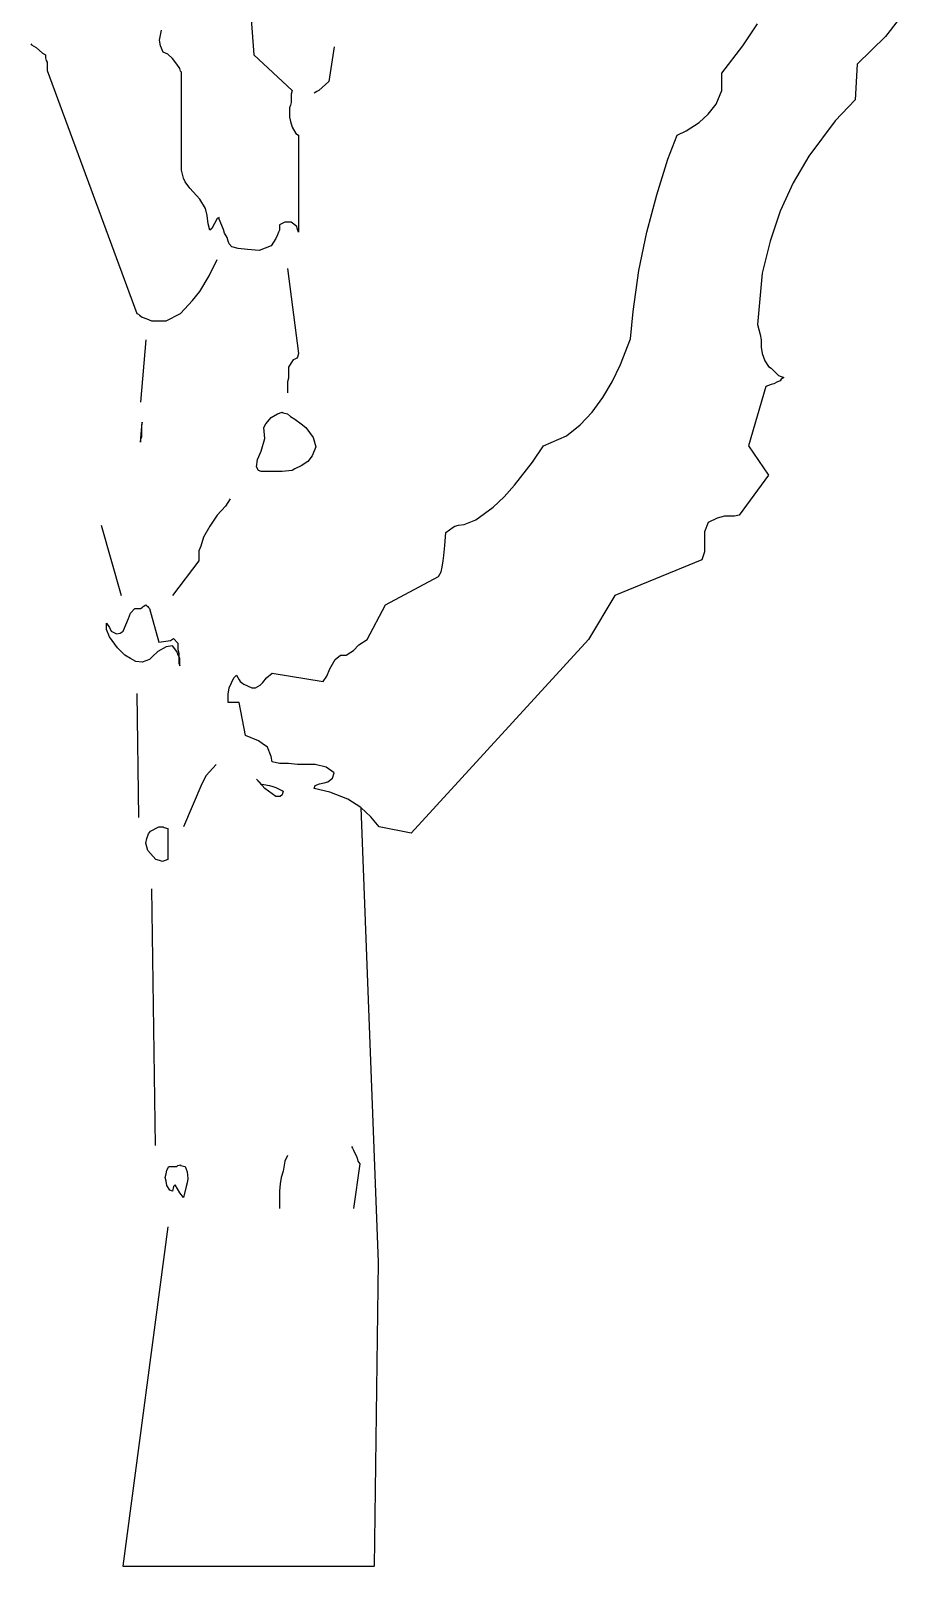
# Model space of a CAD drawing. Header units: metres. Extents: x -5.8 to 5, y 0 to 11.2.
# Drawn here: x -0.591 to 0.902, y 0 to 2.644 of the extents above; entities that cross this region are included whole.
import ezdxf

# ---------------------------------------------------------------- set-up
doc = ezdxf.new("R2010")
doc.units = ezdxf.units.M
doc.header["$LTSCALE"] = 0.2

msp = doc.modelspace()

# ---------------------------------------------------------------- linework, layer by layer
at = {"ltscale": 0.1}
msp.add_line((-0.4322, 0), (0, 0), dxfattribs=at)
at = {"flags": 128}
for points in [[(-0.2119, 2.6637), (-0.2071, 2.6024), (-0.1411, 2.541), (-0.1427, 2.5347), (-0.1427, 2.5206), (-0.1442, 2.5159), (-0.1458, 2.5111), (-0.1458, 2.4954), (-0.1442, 2.4876), (-0.1411, 2.4781), (-0.1348, 2.4671), (-0.1301, 2.464), (-0.1301, 2.2973), (-0.1317, 2.302), (-0.1332, 2.3067), (-0.1427, 2.3146), (-0.1537, 2.3146), (-0.1631, 2.3098), (-0.1631, 2.3004), (-0.1647, 2.2973), (-0.1663, 2.2925), (-0.1694, 2.2863), (-0.1773, 2.2737), (-0.1977, 2.2658), (-0.2182, 2.2674), (-0.2339, 2.269), (-0.2449, 2.2721), (-0.2496, 2.2768), (-0.2512, 2.2815), (-0.2528, 2.2878), (-0.2575, 2.2957), (-0.259, 2.302), (-0.2669, 2.3193), (-0.2669, 2.3224), (-0.2701, 2.3209), (-0.2795, 2.3036), (-0.2826, 2.3004), (-0.2858, 2.3114), (-0.2874, 2.3256), (-0.2905, 2.3382), (-0.2999, 2.3539), (-0.3172, 2.3728), (-0.3251, 2.3838), (-0.3282, 2.3901), (-0.3314, 2.4042), (-0.3314, 2.5725), (-0.333, 2.5741), (-0.3345, 2.5788), (-0.3393, 2.5866), (-0.3471, 2.5961), (-0.355, 2.6039), (-0.3628, 2.6071), (-0.3676, 2.6181), (-0.3691, 2.6275), (-0.366, 2.6448)], [(0.9016, 2.6621), (0.8796, 2.6338), (0.8308, 2.5866), (0.8277, 2.5253), (0.7931, 2.4891), (0.7475, 2.4278), (0.7207, 2.3822), (0.6987, 2.3334), (0.6814, 2.2815), (0.6673, 2.2265), (0.6594, 2.1384), (0.6641, 2.1211), (0.6657, 2.1117), (0.6657, 2.0991), (0.6673, 2.0881), (0.672, 2.0755), (0.6783, 2.0661), (0.683, 2.0629), (0.6956, 2.0503), (0.705, 2.0472), (0.7003, 2.0441), (0.6987, 2.0409), (0.694, 2.0393), (0.6877, 2.0362), (0.683, 2.0346), (0.6736, 2.0315), (0.6437, 1.9292), (0.6783, 1.8789), (0.628, 1.8097), (0.6201, 1.8082), (0.6028, 1.8082), (0.5965, 1.8066), (0.5902, 1.805), (0.5745, 1.7971), (0.5682, 1.7814), (0.5682, 1.7468), (0.5635, 1.7327), (0.4141, 1.6713), (0.3685, 1.5958), (0.0634, 1.2624), (0.0083, 1.2734), (-0.0058, 1.2907), (-0.0231, 1.3065), (-0.0452, 1.3206), (-0.0766, 1.3332), (-0.1033, 1.3395), (-0.1018, 1.3442), (-0.0939, 1.3474), (-0.086, 1.3489), (-0.0798, 1.3505), (-0.0719, 1.3568), (-0.0687, 1.3662), (-0.0829, 1.3757), (-0.1018, 1.3804), (-0.1317, 1.3804), (-0.1474, 1.382), (-0.1631, 1.382), (-0.1757, 1.3851), (-0.1773, 1.3945), (-0.1836, 1.4103), (-0.193, 1.4165), (-0.1993, 1.4213), (-0.2213, 1.4307), (-0.2323, 1.4873), (-0.2512, 1.4873), (-0.2512, 1.5015), (-0.2496, 1.5125), (-0.2417, 1.5298), (-0.237, 1.5345), (-0.2323, 1.5266), (-0.2307, 1.5235), (-0.226, 1.5203), (-0.2244, 1.5188), (-0.2103, 1.5125), (-0.204, 1.5125), (-0.1961, 1.5172), (-0.1914, 1.5219), (-0.1851, 1.5298), (-0.1757, 1.5376), (-0.0876, 1.5235), (-0.0813, 1.5329), (-0.0766, 1.5455), (-0.0672, 1.5612), (-0.0577, 1.5691), (-0.0483, 1.5691), (-0.0404, 1.5738), (-0.0357, 1.577), (-0.0263, 1.5864), (-0.0121, 1.5958), (0.0193, 1.6556), (0.1105, 1.7044), (0.1153, 1.7122), (0.1168, 1.7201), (0.1184, 1.7311), (0.12, 1.7405), (0.1215, 1.7578), (0.1231, 1.7798), (0.1294, 1.7846), (0.1357, 1.7893), (0.1388, 1.7909), (0.1451, 1.7924), (0.1546, 1.794), (0.175, 1.8019), (0.2049, 1.8239), (0.2238, 1.8412), (0.2411, 1.8616), (0.2725, 1.9009), (0.2914, 1.9292), (0.3307, 1.9465), (0.3543, 1.9654), (0.3748, 1.9874), (0.3936, 2.0126), (0.4094, 2.0393), (0.4235, 2.0692), (0.4408, 2.1133), (0.4455, 2.1604), (0.455, 2.2312), (0.4691, 2.2973), (0.4864, 2.3617), (0.5053, 2.4231), (0.521, 2.464), (0.5367, 2.4718), (0.5588, 2.486), (0.5745, 2.5001), (0.5886, 2.5174), (0.5981, 2.541), (0.5981, 2.5709), (0.6342, 2.6181), (0.6594, 2.6558)], [(-0.5909, 2.6212), (-0.5893, 2.6197), (-0.5814, 2.6149), (-0.5704, 2.6055), (-0.5657, 2.6024), (-0.5657, 2.5976), (-0.5641, 2.5929), (-0.5626, 2.5898), (-0.5626, 2.5756), (-0.4085, 2.1573), (-0.4053, 2.1557), (-0.4037, 2.1541), (-0.399, 2.151), (-0.3912, 2.1479), (-0.3833, 2.1447), (-0.3581, 2.1447), (-0.333, 2.1573), (-0.3125, 2.1793), (-0.2999, 2.195), (-0.2842, 2.2218), (-0.2701, 2.2501)], [(-0.0687, 2.6165), (-0.0782, 2.5568), (-0.0955, 2.541), (-0.0986, 2.5395), (-0.1033, 2.5363)], [(-0.149, 2.2344), (-0.1301, 2.0881), (-0.1317, 2.0818), (-0.1332, 2.0802), (-0.1364, 2.0787), (-0.1395, 2.0771), (-0.1427, 2.0724), (-0.1474, 2.0645), (-0.1474, 2.0456), (-0.149, 2.0393), (-0.149, 2.0205)], [(-0.3927, 2.1117), (-0.4022, 2.0047)], [(-0.149, 1.9843), (-0.1442, 1.9796), (-0.1364, 1.9749), (-0.1254, 1.967), (-0.1175, 1.9607), (-0.1049, 1.9434), (-0.1002, 1.9277), (-0.1065, 1.9119), (-0.1144, 1.9025), (-0.1254, 1.8947), (-0.1364, 1.8899), (-0.1411, 1.8868), (-0.1584, 1.8852), (-0.1946, 1.8852), (-0.1993, 1.8868), (-0.2024, 1.8931), (-0.2009, 1.9057), (-0.1946, 1.9198), (-0.1883, 1.9418), (-0.1898, 1.9607), (-0.1867, 1.967), (-0.1773, 1.978), (-0.1663, 1.9843), (-0.1584, 1.9874), (-0.1568, 1.9859), (-0.149, 1.9843), (-0.149, 1.9843)], [(-0.399, 1.9701), (-0.4006, 1.9638), (-0.4006, 1.945), (-0.4022, 1.9403), (-0.4022, 1.9355), (-0.399, 1.9701)], [(-0.248, 1.838), (-0.2559, 1.8255), (-0.2701, 1.8097), (-0.2826, 1.7909), (-0.2936, 1.772), (-0.2984, 1.7563), (-0.3015, 1.7484), (-0.3015, 1.7311), (-0.3471, 1.6713)], [(-0.4698, 1.7924), (-0.4352, 1.6713)], [(-0.3927, 1.6556), (-0.3912, 1.654), (-0.3896, 1.6525), (-0.388, 1.6509), (-0.3864, 1.6493), (-0.3707, 1.5911), (-0.3503, 1.5943), (-0.3455, 1.5974), (-0.3377, 1.5895), (-0.3377, 1.5785), (-0.3361, 1.5722), (-0.3361, 1.5549), (-0.3345, 1.5502), (-0.3345, 1.5628), (-0.3377, 1.5707), (-0.3393, 1.5754), (-0.3471, 1.5848), (-0.3581, 1.5833), (-0.3723, 1.5754), (-0.3817, 1.566), (-0.3864, 1.5612), (-0.399, 1.5565), (-0.41, 1.5581), (-0.4195, 1.5628), (-0.4289, 1.5691), (-0.4415, 1.5817), (-0.4556, 1.6006), (-0.4604, 1.6131), (-0.4604, 1.6241), (-0.4556, 1.6163), (-0.4525, 1.61), (-0.4431, 1.6053), (-0.4368, 1.6068), (-0.432, 1.61), (-0.4226, 1.632), (-0.4195, 1.6414), (-0.4116, 1.6493), (-0.4022, 1.6493), (-0.399, 1.6509), (-0.3974, 1.6525), (-0.3927, 1.6556), (-0.3927, 1.6556)], [(-0.4085, 1.503), (-0.4053, 1.2892)], [(-0.2716, 1.3804), (-0.2889, 1.3615), (-0.2968, 1.3474), (-0.3282, 1.2734)], [(-0.1961, 1.3489), (-0.1961, 1.3474), (-0.1804, 1.3442), (-0.1741, 1.3426), (-0.1694, 1.3411), (-0.1568, 1.3348), (-0.1584, 1.3285), (-0.1615, 1.3253), (-0.1694, 1.3253), (-0.1883, 1.3395), (-0.2024, 1.3552), (-0.1961, 1.3489), (-0.1961, 1.3489)], [(-0.0231, 1.3066), (0.0069, 0.5236), (0, 0)], [(-0.3628, 1.2734), (-0.3613, 1.2719), (-0.355, 1.2703), (-0.355, 1.2168), (-0.3644, 1.2137), (-0.3691, 1.2152), (-0.3754, 1.2168), (-0.3896, 1.2325), (-0.3927, 1.2451), (-0.3912, 1.253), (-0.388, 1.2609), (-0.3849, 1.2656), (-0.3707, 1.2734), (-0.3628, 1.2734), (-0.3628, 1.2734)], [(-0.3833, 1.1665), (-0.377, 0.7246)], [(-0.0389, 0.723), (-0.0373, 0.7198), (-0.0357, 0.7167), (-0.0342, 0.7136), (-0.031, 0.7073), (-0.0294, 0.7025), (-0.0279, 0.6978), (-0.0247, 0.6931), (-0.0357, 0.616)], [(-0.333, 0.6915), (-0.333, 0.69), (-0.3251, 0.6884), (-0.3235, 0.6837), (-0.322, 0.679), (-0.3204, 0.6679), (-0.322, 0.6601), (-0.3235, 0.6538), (-0.3267, 0.6396), (-0.3282, 0.6349), (-0.3345, 0.6428), (-0.3424, 0.6569), (-0.3455, 0.6538), (-0.3471, 0.6459), (-0.3518, 0.6475), (-0.3566, 0.6554), (-0.3581, 0.6632), (-0.3597, 0.6695), (-0.3581, 0.6758), (-0.3566, 0.6821), (-0.3534, 0.6884), (-0.3393, 0.6884), (-0.3377, 0.69), (-0.333, 0.6915), (-0.333, 0.6915)], [(-0.149, 0.7073), (-0.1537, 0.6978), (-0.1568, 0.6805), (-0.16, 0.6695), (-0.1615, 0.6585), (-0.1631, 0.6459), (-0.1631, 0.616)], [(-0.355, 0.5846), (-0.4322, 0)]]:
    msp.add_lwpolyline(points, dxfattribs=at)

doc.saveas('drawing.dxf')
